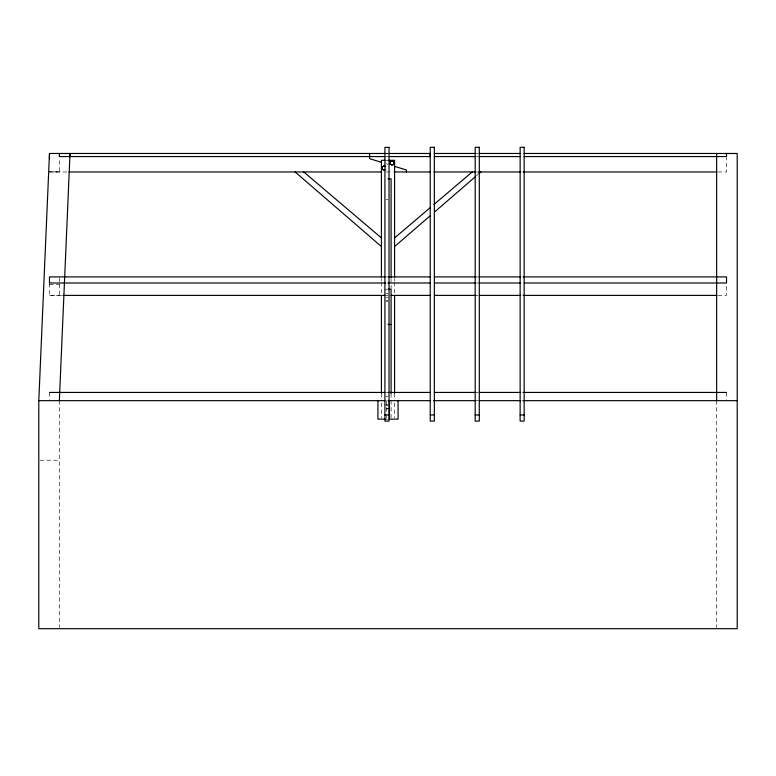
<?xml version="1.0" encoding="UTF-8"?>
<svg xmlns="http://www.w3.org/2000/svg" width="776" height="776" viewBox="0 0 776 776"><rect width="100%" height="100%" fill="white"/><g stroke="black" fill="none" stroke-linecap="round" stroke-linejoin="round"><path stroke-width="0.58" stroke-dasharray="3.88 2.91" d="M476.318 175.89L478.132 174.319M388 153.493L385.944 153.532L389.028 153.551M385.594 153.473L387.884 153.473M476.212 153.473L478.268 153.473M385.701 156.694L388 156.694M475.184 156.568L478.676 156.694M385.808 160.292L388.601 160.292M59.345 171.962L49.48 171.884L59.345 171.884L59.345 157.732M49.48 171.962L67.813 171.962M386.205 171.962L393.384 171.962M476.542 171.962L478.705 171.962M718.043 171.962L726.52 171.962L726.52 157.751M385.944 199.325L388 199.325M385.827 276.906L388.252 276.906M475.872 276.906L478.297 276.906M476.212 282.998L478.268 282.998M49.48 284.501L59.345 284.501M384.915 289.235L386.972 289.235M385.944 293.347L388 293.347M49.48 295.229L59.345 295.229M61.76 295.394L49.48 295.394L49.48 283.007M385.944 295.394L388 295.394M475.853 295.394L478.268 295.394M718.043 295.394L726.52 295.394L726.52 283.841M385.944 297.712L388 297.712M385.944 300.622L388 300.622M385.944 301.563L388 301.563M386.108 392.433L388.601 392.433M475.766 392.433L478.297 392.433M385.944 396.546L388 396.546M475.921 400.659L478.385 400.659M384.915 404.897L389.436 404.897M385.944 405.15L388.475 405.15M386.564 408.671L389.436 408.671M386.564 408.874L388.475 408.874M385.944 419.147L389.436 419.147M40.012 460.236L59.345 460.236M387.961 164.318L385.788 163.649M726.52 392.433L726.52 399.485M716.655 400.659L716.655 627.483M394.577 278.662L394.577 281.077M394.577 282.289L394.577 294.366M394.577 393.413L394.577 399.446M394.577 402.967L394.577 417.992M391.085 278.516L391.085 288.526M391.085 393.384L391.085 399.63M391.085 400.659L391.085 418.002M386.564 400.659L386.564 419.147M381.423 278.662L381.423 281.077M381.423 282.289L381.423 294.366M381.423 393.413L381.423 399.446M381.423 402.967L381.423 417.992M59.345 277.992L59.345 281.736M59.345 284.113L59.345 295.394M59.345 400.659L59.345 627.483M49.48 392.433L49.48 399.485"/><path stroke-width="1.16" d="M524.159 153.473L737.2 153.473L737.2 628.686L38.8 628.686L38.8 400.659L49.48 153.473L385.594 153.473M59.345 400.659L70.024 153.473L69.888 156.568M394.577 246.574L429.991 215.951M434.541 212.023L475.407 176.676M479.044 173.533L480.858 171.962M394.577 237.951L430.205 207.677M433.862 204.573L472.225 171.962M385.662 169.391L384.207 170.235L382.248 169.1L382.248 166.84L384.207 165.705L385.662 166.539M389.028 153.473L430.234 153.473M434.347 153.473L475.184 153.473M479.296 153.473L520.133 153.473M384.915 156.568L59.345 156.568L59.345 153.473M389.028 156.568L430.234 156.568M434.347 156.568L475.184 156.568M479.296 156.568L520.133 156.568M524.159 156.568L726.52 156.568L726.52 153.473M385.012 160.292L381.423 160.292L381.423 277.459M388.601 160.292L394.577 160.292L394.577 277.459M69.016 171.962L381.423 171.962M394.577 171.962L430.34 171.962M433.93 171.962L475.465 171.962M478.705 171.962L520.793 171.962M523.208 171.962L716.84 171.962M388 178.781L391.085 178.781L391.085 277.362M385.061 276.906L49.48 276.906L49.48 282.998L385.517 282.998M388.689 276.906L430.661 276.906M434.298 276.906L475.872 276.906M479.141 276.906L520.677 276.906M523.092 276.906L726.52 276.906L726.52 282.998L524.159 282.998M387.932 282.998L430.234 282.998M434.347 282.998L475.184 282.998M479.296 282.998L520.133 282.998M388 289.235L391.085 289.235L391.085 393.422M62.972 295.394L384.915 295.394M391.085 295.394L429.836 295.394M434.676 295.394L475.853 295.394M479.481 295.394L520.657 295.394M523.072 295.394L716.83 295.394M388 324.475L391.085 324.475M49.48 392.433L384.974 392.433M388.495 392.433L430.234 392.433M434.347 392.433L475.872 392.433M479.296 392.433L520.677 392.433M522.976 392.433L726.52 392.433M38.8 400.659L384.915 400.659M388 400.659L430.777 400.659M433.58 400.659L475.591 400.659M479.228 400.659L520.686 400.659M522.84 400.659L737.2 400.659M384.915 414.937L389.028 414.937M430.234 414.947L434.347 414.947M475.184 414.947L479.296 414.947M520.133 414.947L524.159 414.947M385.488 419.147L377.931 419.147L377.931 400.659M381.423 162.3L369.589 158.663L369.589 153.473M394.577 166.355L406.411 169.993L406.411 171.962M303.775 171.962L381.423 237.951M295.142 171.962L381.423 246.574M716.655 153.473L716.655 400.659M430.117 153.473L430.117 156.568M398.069 400.659L398.069 419.147L389.436 419.147L389.436 400.659M394.577 295.569L394.577 393.413M381.423 295.569L381.423 393.413M49.48 153.473L49.48 158.934M390.532 164.279A1.998 1.998 0 0 1 390.027 163.406M390.027 162.31A1.998 1.998 0 0 1 390.532 161.437M393.946 163.406A1.998 1.998 0 0 1 393.432 164.279M392.53 164.803A1.998 1.998 0 0 1 391.511 164.803M391.473 160.884A1.998 1.998 0 0 1 392.491 160.884M393.403 161.408A1.998 1.998 0 0 1 393.907 162.291M384.712 169.934A1.998 1.998 0 0 1 383.693 169.934M382.791 169.411A1.998 1.998 0 0 1 382.277 168.528M382.277 167.48A1.998 1.998 0 0 1 382.791 166.607M383.693 166.083A1.998 1.998 0 0 1 384.712 166.083M391.987 160.593L390.027 161.728L390.027 163.988L391.987 165.123L393.946 163.988L393.946 161.728L391.987 160.593M434.347 147.314L430.234 147.314L430.234 421.106L434.347 421.106L434.347 147.314M479.296 147.314L475.184 147.314L475.184 421.106L479.296 421.106L479.296 147.314M524.159 147.314L520.133 147.314L520.133 421.106L524.159 421.106L524.159 147.314M389.028 147.382L384.915 147.382L384.915 421.096L389.028 421.096L389.028 147.382"/></g></svg>
